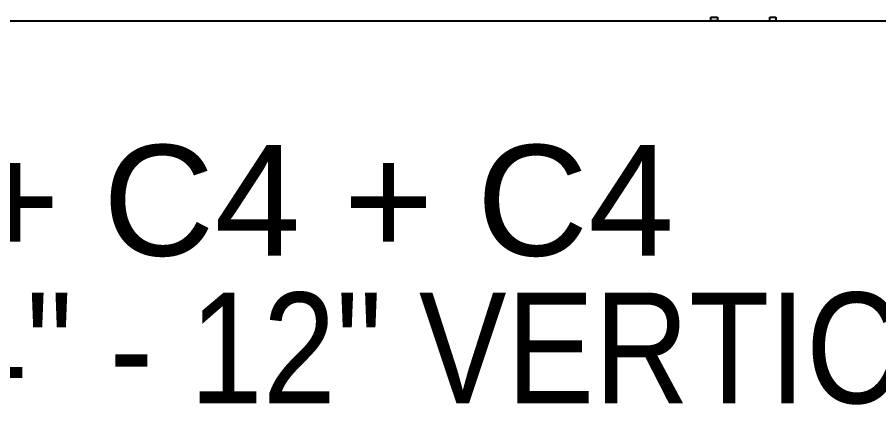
# Model space of a CAD drawing. Header units: inches. Extents: x -2661 to 42767, y -1222 to 9099.
# Drawn here: x 2296.99 to 2302.3, y 1497.56 to 1499.95 of the extents above; entities that cross this region are included whole.
import ezdxf

# ---------------------------------------------------------------- set-up
doc = ezdxf.new("R2010")
doc.units = ezdxf.units.IN
doc.header["$LTSCALE"] = 12
doc.header["$MEASUREMENT"] = 0
doc.layers.add('DESIGNER COMMENTS', color=221, linetype='CONTINUOUS', plot=False)
doc.layers.add('NON-PLOT', color=253, linetype='CONTINUOUS', plot=False)
doc.layers.add('S-ARCH', color=1, linetype='CONTINUOUS')
doc.styles.add('Arial', font='arial.ttf', dxfattribs={"width": 0.85})

# ---------------------------------------------------------------- blocks, each defined once
blk = doc.blocks.new('LCC4C4 LOWER FOOT')
at = {"layer": 'S-ARCH', "extrusion": (1.90685e-32, 1, 2.22045e-16)}
for p, q in [((24074.6709, -128935.3129), (24079.3976, -128935.3129)), ((24079.3976, -128935.2902), (24079.4395, -128935.2902)), ((24079.3976, -128935.3129), (24079.3976, -128935.2902)), ((24079.4395, -128935.3129), (24079.3976, -128935.3129)), ((24079.4395, -128935.2902), (24079.4395, -128935.3129)), ((24079.4395, -128935.3129), (24079.7615, -128935.3129)), ((24079.7615, -128935.2902), (24079.7979, -128935.2902)), ((24079.7615, -128935.3129), (24079.7615, -128935.2902)), ((24079.7979, -128935.2902), (24079.7979, -128935.3129)), ((24079.7979, -128935.3129), (24080.6706, -128935.3129))]:
    blk.add_line(p, q, dxfattribs=at)

msp = doc.modelspace()

# ---------------------------------------------------------------- linework, layer by layer
at = {"layer": 'NON-PLOT'}
msp.add_lwpolyline([(2294.09243, 1499.92368), (2303.71025, 1499.92368)], dxfattribs=at)

# ---------------------------------------------------------------- block references
at = {"layer": 'S-ARCH'}
msp.add_blockref('LCC4C4 LOWER FOOT', (-21778.13289, 130435.23656), dxfattribs=at)

# ---------------------------------------------------------------- texts
at = {"layer": 'DESIGNER COMMENTS', "style": 'Arial'}
msp.add_text('LC + C4 + C4', height=0.6818182, dxfattribs=at).set_placement((2295.21648, 1498.4771))
at = {"layer": 'DESIGNER COMMENTS', "insert": (2295.24716, 1498.24982), "char_height": 0.6818182, "width": 12.1049148, "attachment_point": 1, "style": 'Arial'}
msp.add_mtext('8 3/4" - 12" VERTICAL RANGE', dxfattribs=at)

doc.saveas('drawing.dxf')
